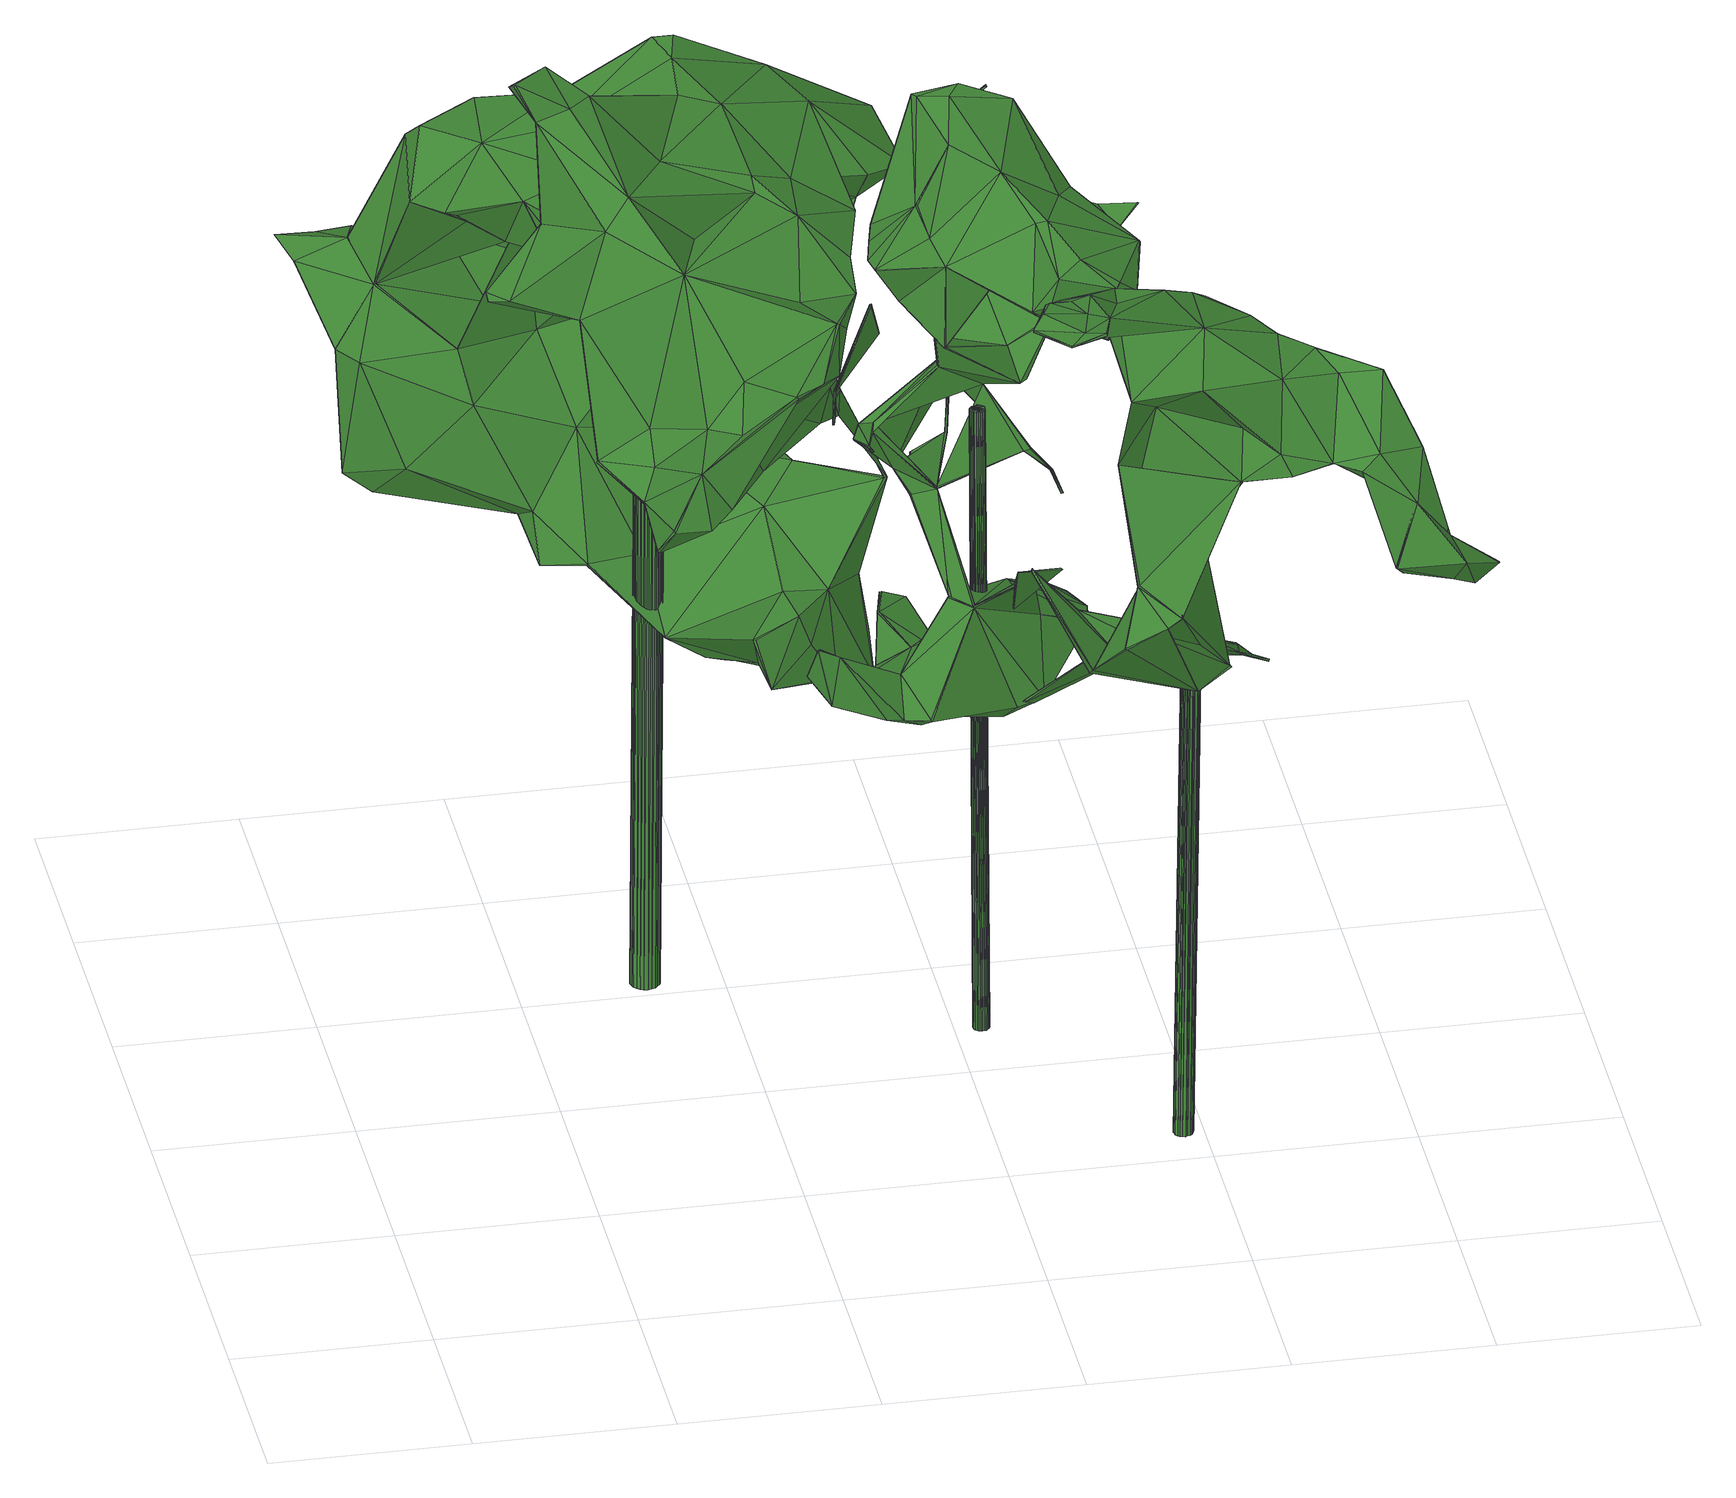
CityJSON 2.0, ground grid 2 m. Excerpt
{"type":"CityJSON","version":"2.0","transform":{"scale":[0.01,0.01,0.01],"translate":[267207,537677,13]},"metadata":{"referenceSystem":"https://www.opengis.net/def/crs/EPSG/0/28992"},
"CityObjects":{
"tree1":{"type":"SolitaryVegetationObject","attributes":{"gtid":338,"crown_width_m":6.06,"crown_median_z":21.13,"crown_r50_m":0.307,"crown_porosity":0.905,"trunk_H_m":7.36,"trunk_DBH_m":0.293,"trunk_radius_m":0.147,"trunk_base_height_m":13.77,"original_gtid":"379"},"geometry":[{"type":"Solid","lod":"3","boundaries":[[[[0,1,2]],[[3,4,5]],[[6,7,8]],[[9,10,11]],[[12,13,14]],[[15,16,17]],[[18,19,20]],[[21,22,23]],[[24,25,26]],[[27,14,13]],[[28,29,30]],[[31,32,33]],[[34,35,36]],[[34,36,37]],[[38,32,31]],[[39,38,31]],[[39,31,40]],[[41,42,40]],[[39,40,43]],[[44,45,46]],[[47,48,49]],[[50,51,52]],[[53,14,18]],[[54,55,56]],[[57,58,59]],[[60,61,62]],[[63,62,61]],[[63,61,60]],[[47,64,65]],[[66,67,68]],[[69,70,71]],[[47,49,3]],[[72,47,3]],[[73,74,75]],[[76,77,15]],[[78,77,79]],[[80,81,54]],[[82,54,56]],[[83,84,85]],[[86,87,88]],[[3,5,89]],[[90,91,92]],[[93,94,95]],[[91,90,96]],[[97,76,98]],[[92,99,90]],[[47,65,48]],[[12,53,69]],[[69,100,12]],[[101,38,102]],[[103,104,105]],[[82,100,54]],[[106,107,69]],[[108,0,96]],[[103,105,109]],[[33,79,77]],[[50,17,110]],[[111,112,113]],[[43,52,39]],[[113,47,72]],[[114,115,116]],[[111,113,72]],[[117,118,8]],[[52,43,119]],[[120,121,122]],[[0,91,96]],[[85,123,99]],[[79,32,38]],[[33,32,79]],[[124,110,17]],[[101,125,79]],[[118,21,23]],[[21,8,22]],[[126,127,128]],[[110,124,50]],[[129,130,65]],[[129,65,64]],[[17,98,15]],[[131,132,133]],[[16,15,78]],[[15,98,76]],[[64,47,30]],[[134,8,7]],[[58,57,135]],[[40,31,97]],[[33,97,31]],[[76,97,33]],[[52,136,137]],[[138,137,136]],[[108,96,90]],[[113,28,30]],[[113,30,47]],[[99,92,83]],[[139,140,141]],[[114,116,89]],[[113,112,28]],[[142,115,114]],[[143,144,145]],[[24,71,25]],[[146,147,122]],[[44,46,148]],[[149,148,142]],[[142,148,46]],[[150,151,44]],[[44,151,45]],[[95,149,152]],[[95,152,114]],[[153,131,133]],[[66,154,155]],[[148,150,44]],[[148,149,150]],[[140,12,100]],[[2,150,149]],[[70,25,71]],[[105,155,154]],[[140,100,82]],[[41,40,97]],[[156,157,49]],[[106,158,159]],[[158,160,159]],[[92,91,161]],[[108,90,123]],[[108,123,45]],[[88,87,162]],[[99,83,85]],[[83,92,161]],[[163,164,131]],[[147,165,72]],[[147,72,116]],[[158,166,53]],[[166,167,13]],[[168,169,170]],[[0,83,161]],[[123,90,99]],[[0,161,91]],[[48,65,156]],[[130,156,65]],[[127,126,171]],[[30,29,64]],[[50,124,51]],[[54,100,107]],[[172,173,174]],[[175,73,75]],[[176,170,67]],[[78,15,77]],[[59,177,57]],[[100,69,107]],[[72,89,116]],[[116,178,104]],[[179,170,169]],[[108,1,0]],[[124,17,16]],[[143,180,181]],[[63,55,81]],[[177,182,183]],[[39,135,184]],[[25,185,26]],[[186,182,60]],[[187,186,60]],[[85,188,123]],[[174,182,186]],[[189,138,141]],[[189,141,82]],[[8,134,117]],[[74,73,155]],[[117,145,144]],[[60,190,187]],[[62,190,60]],[[46,191,142]],[[137,59,58]],[[67,192,193]],[[72,165,111]],[[45,75,74]],[[101,132,131]],[[164,192,101]],[[176,67,194]],[[195,88,162]],[[196,139,141]],[[76,33,77]],[[156,49,48]],[[80,63,81]],[[105,197,74]],[[25,70,185]],[[102,38,184]],[[9,68,198]],[[187,199,186]],[[155,193,66]],[[71,166,158]],[[68,67,170]],[[95,200,201]],[[159,160,202]],[[159,202,106]],[[164,52,51]],[[40,42,43]],[[126,203,204]],[[101,79,38]],[[60,182,177]],[[192,78,193]],[[147,10,165]],[[107,106,80]],[[107,80,54]],[[205,191,46]],[[123,175,75]],[[123,188,175]],[[0,206,200]],[[0,207,83]],[[157,208,209]],[[155,105,74]],[[89,5,114]],[[123,75,45]],[[54,81,55]],[[130,157,156]],[[210,60,177]],[[183,211,173]],[[212,213,53]],[[174,173,182]],[[196,52,163]],[[182,211,183]],[[204,203,29]],[[182,173,211]],[[59,137,138]],[[26,185,130]],[[63,60,210]],[[214,93,95]],[[205,46,74]],[[88,215,86]],[[216,144,143]],[[217,179,180]],[[13,218,217]],[[186,199,34]],[[170,176,181]],[[18,219,220]],[[83,207,84]],[[220,221,18]],[[188,84,118]],[[85,84,188]],[[196,138,136]],[[196,136,52]],[[220,219,187]],[[98,222,97]],[[29,28,112]],[[112,9,29]],[[20,34,199]],[[145,208,185]],[[117,208,145]],[[105,104,223]],[[143,224,180]],[[82,141,140]],[[51,78,164]],[[140,139,218]],[[9,204,29]],[[98,17,222]],[[185,157,130]],[[225,147,226]],[[70,227,185]],[[228,145,227]],[[145,185,227]],[[24,166,71]],[[118,95,94]],[[118,94,21]],[[39,184,38]],[[66,11,168]],[[68,11,66]],[[9,11,68]],[[229,181,230]],[[231,109,232]],[[23,8,118]],[[22,8,23]],[[69,71,158]],[[134,208,117]],[[3,89,72]],[[183,172,177]],[[57,177,172]],[[233,35,234]],[[192,164,78]],[[205,197,191]],[[158,221,160]],[[158,18,221]],[[220,202,160]],[[160,221,220]],[[235,86,215]],[[130,167,26]],[[27,167,130]],[[124,16,78]],[[124,78,51]],[[78,79,193]],[[11,10,168]],[[231,170,181]],[[94,8,21]],[[216,181,229]],[[216,143,181]],[[176,230,181]],[[139,163,153]],[[157,209,49]],[[236,57,174]],[[163,131,153]],[[86,237,87]],[[6,87,237]],[[2,206,0]],[[201,206,2]],[[118,84,238]],[[207,238,84]],[[119,41,222]],[[238,200,95]],[[228,213,212]],[[195,215,88]],[[93,215,195]],[[7,237,235]],[[86,235,237]],[[6,237,7]],[[67,193,155]],[[222,41,97]],[[155,73,67]],[[67,73,194]],[[168,146,169]],[[239,236,240]],[[179,121,231]],[[241,236,239]],[[41,119,42]],[[176,194,230]],[[175,230,73]],[[194,73,230]],[[188,229,175]],[[230,175,229]],[[165,10,111]],[[69,158,106]],[[58,135,137]],[[57,172,174]],[[183,173,172]],[[70,53,213]],[[27,203,126]],[[27,126,128]],[[158,53,18]],[[217,133,179]],[[218,133,217]],[[196,141,138]],[[198,133,204]],[[179,133,170]],[[198,68,133]],[[133,68,170]],[[142,114,152]],[[142,152,149]],[[236,241,184]],[[204,133,126]],[[198,204,9]],[[139,133,218]],[[139,153,133]],[[132,242,133]],[[164,163,52]],[[168,154,66]],[[150,1,151]],[[151,1,108]],[[151,108,45]],[[2,149,201]],[[95,201,149]],[[167,27,13]],[[106,202,80]],[[220,80,202]],[[185,208,157]],[[169,121,179]],[[225,231,147]],[[220,62,80]],[[26,167,24]],[[166,24,167]],[[63,80,62]],[[174,186,37]],[[132,101,102]],[[132,102,243]],[[164,101,131]],[[193,125,66]],[[79,125,193]],[[192,125,101]],[[192,67,125]],[[67,66,125]],[[13,244,166]],[[233,37,35]],[[36,35,37]],[[27,130,129]],[[57,236,184]],[[8,195,6]],[[87,6,195]],[[180,224,217]],[[105,191,197]],[[13,12,218]],[[235,209,7]],[[49,209,3]],[[235,4,209]],[[3,209,4]],[[134,209,208]],[[7,209,134]],[[129,64,203]],[[129,203,27]],[[29,203,64]],[[70,213,227]],[[116,104,147]],[[226,147,104]],[[128,19,27]],[[122,121,169]],[[180,231,181]],[[180,179,231]],[[63,189,55]],[[210,189,63]],[[56,189,82]],[[229,188,216]],[[196,163,139]],[[118,216,188]],[[5,245,114]],[[238,95,118]],[[231,168,170]],[[232,168,231]],[[174,37,236]],[[210,177,189]],[[138,189,59]],[[177,59,189]],[[199,219,20]],[[122,169,146]],[[18,20,219]],[[187,219,199]],[[111,10,112]],[[115,142,178]],[[115,178,116]],[[9,112,10]],[[117,144,118]],[[118,144,216]],[[56,55,189]],[[218,12,140]],[[12,14,53]],[[10,147,146]],[[10,146,168]],[[246,240,37]],[[37,240,236]],[[233,234,240]],[[93,245,4]],[[214,245,93]],[[201,200,206]],[[4,245,5]],[[231,247,109]],[[191,178,142]],[[20,19,34]],[[104,178,223]],[[205,74,197]],[[120,248,231]],[[241,239,243]],[[114,245,95]],[[214,95,245]],[[4,235,93]],[[104,103,247]],[[104,247,226]],[[19,128,127]],[[102,184,241]],[[120,231,121]],[[207,0,200]],[[2,1,150]],[[46,45,249]],[[248,122,147]],[[231,248,147]],[[18,27,19]],[[248,120,122]],[[227,213,228]],[[242,243,239]],[[243,242,132]],[[13,224,212]],[[243,102,241]],[[250,126,133]],[[13,217,224]],[[145,224,143]],[[145,212,224]],[[145,228,212]],[[223,191,105]],[[207,200,238]],[[133,234,250]],[[246,233,240]],[[37,233,246]],[[223,178,191]],[[94,195,8]],[[93,235,215]],[[57,184,135]],[[195,94,93]],[[195,162,87]],[[52,135,39]],[[137,135,52]],[[166,244,53]],[[53,244,212]],[[13,212,244]],[[70,69,53]],[[242,234,133]],[[242,239,234]],[[239,240,234]],[[37,186,34]],[[35,250,234]],[[18,251,27]],[[14,27,251]],[[14,251,18]],[[62,220,190]],[[187,190,220]],[[119,43,42]],[[50,52,222]],[[50,222,17]],[[119,222,52]],[[46,249,74]],[[74,249,45]],[[250,171,126]],[[127,171,250]],[[232,109,168]],[[35,127,250]],[[34,127,35]],[[19,127,34]],[[109,247,103]],[[225,247,231]],[[225,226,247]],[[109,105,154]],[[109,154,168]],[[252,253,254]],[[252,254,255]],[[255,254,256]],[[255,256,257]],[[254,253,258]],[[254,258,256]],[[256,258,259]],[[256,259,257]],[[258,253,260]],[[258,260,259]],[[259,260,261]],[[259,261,257]],[[260,253,262]],[[260,262,261]],[[261,262,263]],[[261,263,257]],[[262,253,264]],[[262,264,263]],[[263,264,265]],[[263,265,257]],[[264,253,266]],[[264,266,265]],[[265,266,267]],[[265,267,257]],[[266,253,268]],[[266,268,267]],[[267,268,269]],[[267,269,257]],[[268,253,270]],[[268,270,269]],[[269,270,271]],[[269,271,257]],[[270,253,272]],[[270,272,271]],[[271,272,273]],[[271,273,257]],[[272,253,274]],[[272,274,273]],[[273,274,275]],[[273,275,257]],[[274,253,276]],[[274,276,275]],[[275,276,277]],[[275,277,257]],[[276,253,278]],[[276,278,277]],[[277,278,279]],[[277,279,257]],[[278,253,280]],[[278,280,279]],[[279,280,281]],[[279,281,257]],[[280,253,282]],[[280,282,281]],[[281,282,283]],[[281,283,257]],[[282,253,284]],[[282,284,283]],[[283,284,285]],[[283,285,257]],[[284,253,286]],[[284,286,285]],[[285,286,287]],[[285,287,257]],[[286,253,288]],[[286,288,287]],[[287,288,289]],[[287,289,257]],[[288,253,290]],[[288,290,289]],[[289,290,291]],[[289,291,257]],[[290,253,292]],[[290,292,291]],[[291,292,293]],[[291,293,257]],[[292,253,294]],[[292,294,293]],[[293,294,295]],[[293,295,257]],[[294,253,296]],[[294,296,295]],[[295,296,297]],[[295,297,257]],[[296,253,298]],[[296,298,297]],[[297,298,299]],[[297,299,257]],[[298,253,300]],[[298,300,299]],[[299,300,301]],[[299,301,257]],[[300,253,252]],[[300,252,301]],[[301,252,255]],[[301,255,257]]]]}]},
"tree2":{"type":"SolitaryVegetationObject","attributes":{"gtid":340,"crown_width_m":3.57,"crown_median_z":20.68,"crown_r50_m":0.246,"crown_porosity":0.931,"trunk_H_m":6.87,"trunk_DBH_m":0.156,"trunk_radius_m":0.0781,"trunk_base_height_m":13.81,"original_gtid":"381"},"geometry":[{"type":"Solid","lod":"3","boundaries":[[[[302,303,304]],[[305,306,307]],[[308,309,310]],[[311,312,313]],[[314,313,312]],[[315,316,317]],[[318,319,320]],[[318,320,311]],[[321,322,323]],[[321,323,324]],[[308,325,326]],[[327,328,329]],[[330,331,332]],[[333,334,320]],[[319,335,336]],[[337,338,339]],[[340,338,337]],[[341,342,343]],[[344,345,346]],[[347,348,337]],[[322,321,349]],[[350,351,352]],[[353,354,355]],[[356,357,358]],[[359,360,361]],[[330,361,360]],[[322,349,326]],[[362,338,363]],[[364,362,363]],[[349,321,309]],[[365,341,366]],[[367,368,369]],[[369,370,367]],[[311,371,318]],[[372,373,344]],[[361,374,359]],[[375,374,361]],[[376,377,378]],[[379,372,380]],[[381,382,383]],[[358,357,384]],[[385,386,387]],[[306,388,307]],[[389,374,375]],[[390,391,392]],[[393,394,395]],[[389,351,396]],[[397,364,339]],[[349,309,308]],[[312,398,399]],[[392,400,401]],[[375,361,325]],[[402,403,404]],[[315,404,403]],[[310,321,324]],[[344,391,390]],[[313,405,406]],[[407,324,323]],[[408,355,354]],[[409,352,375]],[[378,410,411]],[[412,413,357]],[[414,306,305]],[[321,310,309]],[[339,329,337]],[[326,349,308]],[[396,359,374]],[[318,335,319]],[[389,396,374]],[[415,416,379]],[[316,417,418]],[[419,420,381]],[[421,330,422]],[[423,422,330]],[[385,355,408]],[[353,355,385]],[[424,360,359]],[[425,387,386]],[[397,426,364]],[[362,364,426]],[[347,318,371]],[[385,408,386]],[[310,427,308]],[[305,428,414]],[[429,340,405]],[[397,339,338]],[[348,406,340]],[[337,348,340]],[[373,372,430]],[[324,431,310]],[[432,430,433]],[[323,322,407]],[[411,410,434]],[[435,436,437]],[[347,337,329]],[[348,438,406]],[[423,330,425]],[[431,332,439]],[[390,440,344]],[[372,344,440]],[[350,352,416]],[[441,442,443]],[[325,308,444]],[[325,444,375]],[[375,444,409]],[[445,446,447]],[[415,434,410]],[[324,332,431]],[[384,448,358]],[[388,449,307]],[[372,379,401]],[[427,444,308]],[[395,394,450]],[[332,407,330]],[[451,432,368]],[[367,433,368]],[[370,433,367]],[[409,427,452]],[[453,454,455]],[[453,455,317]],[[398,312,311]],[[456,335,328]],[[457,454,356]],[[458,459,452]],[[460,461,462]],[[369,463,370]],[[369,368,463]],[[464,465,466]],[[402,441,467]],[[361,326,325]],[[468,343,342]],[[340,406,405]],[[386,422,423]],[[344,469,391]],[[470,471,472]],[[473,471,470]],[[406,438,371]],[[432,463,368]],[[432,474,463]],[[473,432,433]],[[473,470,432]],[[474,475,473]],[[475,471,473]],[[474,473,463]],[[476,336,477]],[[477,336,478]],[[479,448,384]],[[480,481,482]],[[427,409,444]],[[471,475,472]],[[483,472,475]],[[470,472,483]],[[484,414,485]],[[437,486,487]],[[357,356,488]],[[489,313,490]],[[468,342,304]],[[384,357,479]],[[350,440,379]],[[491,492,493]],[[491,493,411]],[[429,494,495]],[[429,495,496]],[[476,320,497]],[[320,319,497]],[[351,350,353]],[[329,498,499]],[[422,500,421]],[[491,500,422]],[[452,459,409]],[[501,491,422]],[[492,410,378]],[[388,306,484]],[[358,413,356]],[[457,356,413]],[[327,499,502]],[[448,413,358]],[[414,484,306]],[[402,467,503]],[[423,425,386]],[[504,505,454]],[[504,454,457]],[[416,352,409]],[[315,506,395]],[[371,313,406]],[[434,415,436]],[[345,373,507]],[[507,346,345]],[[468,464,466]],[[508,509,333]],[[449,485,489]],[[346,469,344]],[[469,451,391]],[[451,469,373]],[[473,510,463]],[[489,511,313]],[[375,512,389]],[[370,463,510]],[[388,484,485]],[[343,393,487]],[[343,468,393]],[[513,343,514]],[[404,317,442]],[[318,347,515]],[[482,516,480]],[[335,318,515]],[[329,515,347]],[[460,394,343]],[[415,410,517]],[[492,517,410]],[[496,518,509]],[[442,455,450]],[[442,450,443]],[[379,380,519]],[[338,520,397]],[[338,426,520]],[[426,397,520]],[[311,313,371]],[[393,468,466]],[[402,404,441]],[[315,317,404]],[[364,363,339]],[[329,339,363]],[[313,511,429]],[[405,313,429]],[[493,492,331]],[[365,521,418]],[[329,363,498]],[[342,465,304]],[[407,332,324]],[[457,446,504]],[[493,330,421]],[[403,402,503]],[[441,503,467]],[[411,493,513]],[[383,522,420]],[[439,427,310]],[[518,333,509]],[[379,436,415]],[[362,426,338]],[[432,470,483]],[[351,389,512]],[[344,373,345]],[[439,310,431]],[[332,376,439]],[[404,442,441]],[[449,388,485]],[[454,488,356]],[[516,523,477]],[[305,314,428]],[[524,492,501]],[[365,316,341]],[[329,499,327]],[[447,343,513]],[[443,503,441]],[[414,428,485]],[[416,380,350]],[[375,352,512]],[[512,352,351]],[[422,386,408]],[[336,497,319]],[[453,365,412]],[[326,525,322]],[[361,525,326]],[[458,486,437]],[[418,382,494]],[[495,494,382]],[[365,417,316]],[[430,451,368]],[[432,373,430]],[[437,519,459]],[[443,403,503]],[[443,506,403]],[[496,499,498]],[[419,526,383]],[[453,317,521]],[[412,357,488]],[[412,488,453]],[[317,418,521]],[[418,317,316]],[[314,417,428]],[[505,393,506]],[[316,466,341]],[[465,341,466]],[[477,478,480]],[[480,516,477]],[[312,382,417]],[[454,453,488]],[[312,417,314]],[[305,449,314]],[[307,449,305]],[[483,475,474]],[[492,377,376]],[[456,327,478]],[[335,456,478]],[[335,478,336]],[[527,302,465]],[[514,343,487]],[[514,487,486]],[[514,486,458]],[[365,453,521]],[[466,394,393]],[[382,399,383]],[[418,417,382]],[[417,365,489]],[[417,489,428]],[[428,489,485]],[[365,418,489]],[[378,377,492]],[[395,366,316]],[[507,373,469]],[[322,525,407]],[[330,407,525]],[[447,446,412]],[[412,461,447]],[[507,469,346]],[[311,320,398]],[[390,392,401]],[[451,373,432]],[[513,514,378]],[[396,387,359]],[[359,387,424]],[[413,446,457]],[[351,387,396]],[[353,387,351]],[[381,526,419]],[[353,385,387]],[[432,483,474]],[[315,395,316]],[[361,330,525]],[[466,316,366]],[[493,331,330]],[[433,510,473]],[[370,510,433]],[[314,449,490]],[[458,378,514]],[[459,416,415]],[[416,459,380]],[[343,394,466]],[[320,522,383]],[[380,459,519]],[[378,411,513]],[[523,528,477]],[[509,477,528]],[[509,528,523]],[[513,500,529]],[[330,360,425]],[[341,465,342]],[[302,527,303]],[[383,399,398]],[[435,504,445]],[[383,398,320]],[[464,527,465]],[[383,420,419]],[[312,399,382]],[[304,464,468]],[[393,395,506]],[[304,303,464]],[[527,464,303]],[[495,382,496]],[[496,382,518]],[[494,511,418]],[[530,435,445]],[[523,531,502]],[[482,531,516]],[[502,531,482]],[[413,412,446]],[[387,425,360]],[[387,360,424]],[[459,517,409]],[[459,415,517]],[[445,504,446]],[[313,314,490]],[[489,490,449]],[[354,353,350]],[[416,354,379]],[[354,350,379]],[[476,497,336]],[[332,492,376]],[[435,437,504]],[[437,532,504]],[[408,501,422]],[[524,501,408]],[[354,524,408]],[[452,378,458]],[[501,492,491]],[[505,532,393]],[[522,320,334]],[[442,317,455]],[[403,506,315]],[[489,418,511]],[[429,338,340]],[[363,338,429]],[[498,429,496]],[[363,429,498]],[[494,429,511]],[[380,440,350]],[[372,440,380]],[[476,477,508]],[[320,476,508]],[[456,328,327]],[[329,328,515]],[[335,515,328]],[[320,508,333]],[[493,421,500]],[[493,500,513]],[[437,459,458]],[[529,500,491]],[[304,465,302]],[[433,430,368]],[[378,452,376]],[[427,376,452]],[[439,376,427]],[[401,440,390]],[[529,530,445]],[[445,447,529]],[[513,529,447]],[[434,529,411]],[[434,530,529]],[[411,529,491]],[[347,438,348]],[[343,366,341]],[[343,466,366]],[[401,430,372]],[[400,392,533]],[[401,400,430]],[[430,400,533]],[[430,533,451]],[[451,533,391]],[[391,533,392]],[[357,413,479]],[[479,413,448]],[[487,532,437]],[[437,436,519]],[[395,450,366]],[[366,455,462]],[[354,534,524]],[[506,443,450]],[[506,450,505]],[[379,440,401]],[[516,531,523]],[[504,532,505]],[[487,393,532]],[[434,436,530]],[[519,436,379]],[[435,530,436]],[[371,438,347]],[[460,343,461]],[[461,343,447]],[[409,535,416]],[[517,535,409]],[[524,535,492]],[[492,535,517]],[[450,455,366]],[[462,461,366]],[[412,366,461]],[[412,365,366]],[[332,331,492]],[[505,450,394]],[[383,526,381]],[[334,382,381]],[[334,518,382]],[[518,334,333]],[[482,481,502]],[[420,334,381]],[[522,334,420]],[[454,394,455]],[[505,394,454]],[[455,394,462]],[[462,394,460]],[[496,509,499]],[[502,499,509]],[[523,502,509]],[[354,416,534]],[[524,534,535]],[[416,535,534]],[[327,481,478]],[[480,478,481]],[[508,477,509]],[[502,481,327]],[[536,537,538]],[[536,538,539]],[[539,538,540]],[[539,540,541]],[[538,537,542]],[[538,542,540]],[[540,542,543]],[[540,543,541]],[[542,537,544]],[[542,544,543]],[[543,544,545]],[[543,545,541]],[[544,537,546]],[[544,546,545]],[[545,546,547]],[[545,547,541]],[[546,537,548]],[[546,548,547]],[[547,548,549]],[[547,549,541]],[[548,537,550]],[[548,550,549]],[[549,550,551]],[[549,551,541]],[[550,537,552]],[[550,552,551]],[[551,552,553]],[[551,553,541]],[[552,537,554]],[[552,554,553]],[[553,554,555]],[[553,555,541]],[[554,537,556]],[[554,556,555]],[[555,556,557]],[[555,557,541]],[[556,537,558]],[[556,558,557]],[[557,558,559]],[[557,559,541]],[[558,537,560]],[[558,560,559]],[[559,560,561]],[[559,561,541]],[[560,537,562]],[[560,562,561]],[[561,562,563]],[[561,563,541]],[[562,537,564]],[[562,564,563]],[[563,564,565]],[[563,565,541]],[[564,537,566]],[[564,566,565]],[[565,566,567]],[[565,567,541]],[[566,537,568]],[[566,568,567]],[[567,568,569]],[[567,569,541]],[[568,537,570]],[[568,570,569]],[[569,570,571]],[[569,571,541]],[[570,537,572]],[[570,572,571]],[[571,572,573]],[[571,573,541]],[[572,537,574]],[[572,574,573]],[[573,574,575]],[[573,575,541]],[[574,537,576]],[[574,576,575]],[[575,576,577]],[[575,577,541]],[[576,537,578]],[[576,578,577]],[[577,578,579]],[[577,579,541]],[[578,537,580]],[[578,580,579]],[[579,580,581]],[[579,581,541]],[[580,537,582]],[[580,582,581]],[[581,582,583]],[[581,583,541]],[[582,537,584]],[[582,584,583]],[[583,584,585]],[[583,585,541]],[[584,537,536]],[[584,536,585]],[[585,536,539]],[[585,539,541]]]]}]},
"tree3":{"type":"SolitaryVegetationObject","attributes":{"gtid":342,"crown_width_m":4.27,"crown_median_z":20.96,"crown_r50_m":0.239,"crown_porosity":0.922,"trunk_H_m":7.03,"trunk_DBH_m":0.193,"trunk_radius_m":0.0966,"trunk_base_height_m":13.93,"original_gtid":"383"},"geometry":[{"type":"Solid","lod":"3","boundaries":[[[[586,587,588]],[[589,590,591]],[[592,593,594]],[[595,593,592]],[[595,592,594]],[[596,597,598]],[[599,600,601]],[[602,603,604]],[[602,604,594]],[[605,606,607]],[[608,609,610]],[[611,605,612]],[[613,588,614]],[[615,616,617]],[[618,613,619]],[[620,621,622]],[[623,624,625]],[[626,627,628]],[[629,630,631]],[[625,632,623]],[[633,634,635]],[[589,636,590]],[[637,638,615]],[[639,611,640]],[[641,642,643]],[[644,609,608]],[[645,646,647]],[[641,648,649]],[[590,636,650]],[[651,652,653]],[[654,655,596]],[[656,596,655]],[[641,657,658]],[[659,660,661]],[[662,654,598]],[[663,664,665]],[[635,623,632]],[[666,610,667]],[[668,669,670]],[[651,671,606]],[[591,590,598]],[[589,591,652]],[[672,673,609]],[[586,588,613]],[[631,674,654]],[[591,653,652]],[[675,640,611]],[[598,654,596]],[[658,648,641]],[[676,598,650]],[[676,650,627]],[[660,659,677]],[[678,663,679]],[[586,678,679]],[[647,680,633]],[[681,664,678]],[[673,682,610]],[[683,610,682]],[[667,684,672]],[[675,685,640]],[[606,686,597]],[[607,606,597]],[[682,673,684]],[[673,672,684]],[[687,652,688]],[[632,645,635]],[[635,645,633]],[[647,633,645]],[[648,689,690]],[[599,586,595]],[[691,594,593]],[[692,608,685]],[[693,694,695]],[[603,691,696]],[[653,591,686]],[[598,686,591]],[[597,686,598]],[[668,681,669]],[[697,589,698]],[[699,700,645]],[[701,702,703]],[[650,702,701]],[[700,661,704]],[[700,705,661]],[[706,707,708]],[[676,709,710]],[[643,657,641]],[[601,587,599]],[[698,711,709]],[[641,649,642]],[[686,606,671]],[[594,604,599]],[[712,706,713]],[[677,659,614]],[[714,715,716]],[[717,716,715]],[[615,617,718]],[[628,627,650]],[[706,669,681]],[[719,711,687]],[[667,683,684]],[[682,684,683]],[[615,691,616]],[[698,687,711]],[[647,646,680]],[[635,715,623]],[[687,589,652]],[[714,623,715]],[[642,720,721]],[[649,720,642]],[[688,638,637]],[[717,622,722]],[[704,717,635]],[[637,718,629]],[[623,714,708]],[[623,708,624]],[[706,708,670]],[[670,708,714]],[[723,616,724]],[[600,725,601]],[[698,709,726]],[[727,701,703]],[[645,700,646]],[[699,712,694]],[[728,665,664]],[[595,594,599]],[[617,729,718]],[[730,731,638]],[[615,718,637]],[[706,670,669]],[[648,658,689]],[[688,652,638]],[[600,599,604]],[[732,666,733]],[[713,706,681]],[[734,643,735]],[[648,690,649]],[[586,599,587]],[[728,722,665]],[[719,676,710]],[[603,736,655]],[[618,619,737]],[[738,727,709]],[[727,703,709]],[[712,739,706]],[[707,706,739]],[[738,626,740]],[[741,644,608]],[[631,603,674]],[[609,673,610]],[[649,657,720]],[[727,740,701]],[[629,718,729]],[[642,721,735]],[[737,694,693]],[[657,690,689]],[[642,735,643]],[[701,628,650]],[[737,693,618]],[[629,688,637]],[[700,635,634]],[[658,657,689]],[[643,734,657]],[[732,605,611]],[[732,611,639]],[[589,687,698]],[[712,699,739]],[[724,742,743]],[[617,725,729]],[[685,656,692]],[[646,634,680]],[[681,668,664]],[[681,678,713]],[[736,603,696]],[[615,744,696]],[[615,696,691]],[[660,620,661]],[[741,608,692]],[[701,740,628]],[[597,596,612]],[[649,690,657]],[[626,676,627]],[[738,676,626]],[[691,603,602]],[[594,691,602]],[[662,629,631]],[[662,631,654]],[[704,661,620]],[[738,740,727]],[[738,709,676]],[[697,650,636]],[[713,695,712]],[[694,712,695]],[[677,614,745]],[[734,720,657]],[[590,650,598]],[[662,687,688]],[[662,688,629]],[[629,729,600]],[[588,745,614]],[[745,660,677]],[[685,746,656]],[[733,747,732]],[[743,745,588]],[[723,725,617]],[[588,725,723]],[[588,723,743]],[[729,725,600]],[[678,664,663]],[[733,736,747]],[[736,733,656]],[[665,722,621]],[[665,621,748]],[[744,615,731]],[[717,715,635]],[[680,634,633]],[[700,704,635]],[[746,675,612]],[[746,612,596]],[[607,612,605]],[[748,742,665]],[[588,587,601]],[[646,700,634]],[[723,617,616]],[[661,705,737]],[[638,731,615]],[[651,731,730]],[[644,741,749]],[[704,622,717]],[[640,685,608]],[[620,660,748]],[[586,593,595]],[[679,593,586]],[[663,691,593]],[[663,593,679]],[[639,666,732]],[[668,728,664]],[[736,656,655]],[[588,601,725]],[[750,751,678]],[[730,638,651]],[[625,707,632]],[[708,707,624]],[[624,707,625]],[[723,724,743]],[[616,665,724]],[[691,665,616]],[[691,663,665]],[[600,752,629]],[[597,612,607]],[[603,631,630]],[[603,630,629]],[[667,749,666]],[[666,692,733]],[[651,638,652]],[[656,733,692]],[[722,622,621]],[[741,692,666]],[[741,666,749]],[[753,732,747]],[[748,621,620]],[[745,748,660]],[[696,747,736]],[[696,744,747]],[[743,748,745]],[[655,654,674]],[[655,674,603]],[[653,671,651]],[[686,671,653]],[[665,742,724]],[[605,731,606]],[[600,604,752]],[[651,606,731]],[[632,699,645]],[[667,610,683]],[[666,639,610]],[[608,610,640]],[[639,640,610]],[[753,747,744]],[[614,754,613]],[[659,754,614]],[[672,609,755]],[[749,755,644]],[[609,644,755]],[[603,752,604]],[[596,656,746]],[[675,746,685]],[[670,716,668]],[[728,716,722]],[[717,722,716]],[[714,716,670]],[[598,676,719]],[[731,605,753]],[[731,753,744]],[[737,619,661]],[[748,743,742]],[[629,752,603]],[[611,612,675]],[[728,668,716]],[[618,751,750]],[[704,620,622]],[[661,756,659]],[[697,636,589]],[[598,719,662]],[[719,687,662]],[[661,619,756]],[[613,756,619]],[[613,754,756]],[[659,756,754]],[[753,605,732]],[[672,755,667]],[[749,667,755]],[[705,694,737]],[[699,694,700]],[[700,694,705]],[[613,750,586]],[[618,750,613]],[[750,678,586]],[[726,757,758]],[[726,758,697]],[[710,711,719]],[[710,709,711]],[[735,721,720]],[[735,720,734]],[[632,739,699]],[[707,739,632]],[[697,758,702]],[[709,703,726]],[[697,698,726]],[[618,693,751]],[[757,726,703]],[[757,702,758]],[[628,740,626]],[[697,702,650]],[[703,702,757]],[[693,695,751]],[[751,695,678]],[[678,695,713]],[[759,760,761]],[[759,761,762]],[[762,761,763]],[[762,763,764]],[[761,760,765]],[[761,765,763]],[[763,765,766]],[[763,766,764]],[[765,760,767]],[[765,767,766]],[[766,767,768]],[[766,768,764]],[[767,760,769]],[[767,769,768]],[[768,769,770]],[[768,770,764]],[[769,760,771]],[[769,771,770]],[[770,771,772]],[[770,772,764]],[[771,760,773]],[[771,773,772]],[[772,773,774]],[[772,774,764]],[[773,760,775]],[[773,775,774]],[[774,775,776]],[[774,776,764]],[[775,760,777]],[[775,777,776]],[[776,777,778]],[[776,778,764]],[[777,760,779]],[[777,779,778]],[[778,779,780]],[[778,780,764]],[[779,760,781]],[[779,781,780]],[[780,781,782]],[[780,782,764]],[[781,760,783]],[[781,783,782]],[[782,783,784]],[[782,784,764]],[[783,760,785]],[[783,785,784]],[[784,785,786]],[[784,786,764]],[[785,760,787]],[[785,787,786]],[[786,787,788]],[[786,788,764]],[[787,760,789]],[[787,789,788]],[[788,789,790]],[[788,790,764]],[[789,760,791]],[[789,791,790]],[[790,791,792]],[[790,792,764]],[[791,760,793]],[[791,793,792]],[[792,793,794]],[[792,794,764]],[[793,760,795]],[[793,795,794]],[[794,795,796]],[[794,796,764]],[[795,760,797]],[[795,797,796]],[[796,797,798]],[[796,798,764]],[[797,760,799]],[[797,799,798]],[[798,799,800]],[[798,800,764]],[[799,760,801]],[[799,801,800]],[[800,801,802]],[[800,802,764]],[[801,760,803]],[[801,803,802]],[[802,803,804]],[[802,804,764]],[[803,760,805]],[[803,805,804]],[[804,805,806]],[[804,806,764]],[[805,760,807]],[[805,807,806]],[[806,807,808]],[[806,808,764]],[[807,760,759]],[[807,759,808]],[[808,759,762]],[[808,762,764]]]]}]}
},
"vertices":[
[301,204,890],[397,214,957],[395,213,960],[395,601,1062],[317,505,1062],[403,491,1045],[219,529,1133],[252,534,1124],[198,492,1013],[522,705,862],[536,649,915],[489,603,804],[161,728,741],[230,745,878],[203,796,749],[488,495,474],[461,487,518],[412,432,505],[176,886,783],[297,880,811],[221,964,750],[152,409,980],[134,437,976],[135,430,969],[162,806,957],[131,763,973],[189,790,982],[292,817,836],[527,748,928],[450,787,901],[489,755,938],[451,637,427],[501,647,451],[544,627,445],[260,935,740],[362,860,781],[247,861,762],[255,829,673],[482,702,515],[402,620,443],[435,616,429],[404,570,458],[395,584,452],[394,606,446],[445,257,953],[376,285,838],[466,329,962],[459,709,1036],[369,711,1078],[359,667,1079],[399,458,547],[444,543,547],[338,589,480],[90,773,795],[58,776,586],[87,769,567],[86,767,567],[352,762,517],[323,753,509],[304,772,505],[261,863,636],[253,828,671],[193,823,722],[161,760,613],[434,767,958],[393,738,995],[506,574,747],[504,573,746],[445,670,768],[88,773,795],[108,693,931],[124,801,942],[488,641,1032],[486,493,766],[455,408,811],[453,409,811],[531,535,444],[532,536,447],[489,547,542],[538,647,496],[65,801,705],[60,777,586],[111,728,613],[260,287,815],[228,357,824],[227,358,822],[213,548,1154],[175,536,1143],[177,513,1158],[446,512,1025],[261,212,802],[270,178,842],[259,212,804],[271,424,1074],[247,416,1043],[312,355,1023],[307,185,837],[470,562,440],[487,495,472],[261,287,812],[70,751,722],[479,678,611],[461,749,603],[433,484,852],[469,474,983],[471,448,830],[26,857,779],[49,765,731],[331,207,845],[439,509,815],[401,457,547],[581,642,950],[546,722,897],[560,699,985],[438,434,1030],[484,408,993],[504,486,998],[269,534,957],[219,403,955],[376,582,458],[317,721,885],[344,726,845],[454,683,935],[319,314,825],[450,494,547],[552,586,639],[404,818,812],[350,861,796],[310,873,829],[384,735,971],[264,747,1005],[381,717,618],[459,748,606],[394,771,764],[303,531,1029],[331,669,527],[274,653,530],[305,679,524],[231,673,524],[274,711,651],[174,710,687],[228,691,574],[482,366,977],[261,556,842],[267,536,895],[213,662,938],[479,682,868],[458,611,965],[450,283,994],[448,284,995],[425,230,962],[351,249,899],[424,350,983],[343,725,636],[484,502,773],[489,493,767],[348,711,1078],[259,708,990],[74,836,812],[16,906,781],[56,906,780],[269,181,843],[176,513,1156],[331,667,530],[442,631,591],[542,623,954],[150,802,927],[231,747,881],[488,600,805],[419,704,814],[441,670,769],[376,859,779],[348,920,526],[349,922,528],[331,860,603],[437,436,828],[437,542,792],[293,814,511],[483,408,990],[400,713,812],[315,588,845],[346,573,852],[319,904,533],[326,930,500],[428,741,538],[179,696,987],[263,864,638],[189,979,670],[257,401,834],[219,721,555],[205,912,729],[415,439,968],[551,584,638],[554,585,638],[478,512,766],[195,503,1120],[274,652,533],[439,435,830],[435,699,803],[213,991,687],[322,286,890],[360,298,932],[55,905,778],[357,754,843],[414,787,829],[358,374,901],[349,250,901],[275,312,838],[271,661,963],[355,615,1068],[238,790,586],[326,931,503],[202,697,874],[164,695,902],[340,451,1004],[230,511,1127],[337,499,921],[342,728,842],[246,766,731],[203,966,712],[114,877,753],[88,889,793],[420,544,469],[460,447,984],[250,664,870],[388,549,961],[433,496,989],[140,681,922],[152,683,917],[400,484,881],[436,509,814],[347,574,854],[438,544,794],[364,817,781],[389,872,755],[253,533,1126],[378,803,625],[213,549,1151],[278,353,857],[474,813,640],[379,801,627],[473,812,638],[473,811,640],[476,812,639],[145,736,921],[403,470,1038],[300,765,665],[402,485,883],[365,631,966],[370,323,891],[391,874,756],[245,860,764],[340,625,77],[325,625,77],[339,629,77],[346,632,813],[345,635,813],[331,631,813],[338,632,77],[343,639,813],[335,635,77],[341,642,813],[332,638,77],[338,644,813],[329,639,77],[335,646,813],[325,640,77],[331,646,813],[321,639,77],[327,646,813],[318,638,77],[323,644,813],[315,635,77],[321,642,813],[312,632,77],[318,639,813],[311,629,77],[317,635,813],[310,625,77],[316,631,813],[311,621,77],[317,628,813],[312,618,77],[318,624,813],[315,615,77],[321,621,813],[318,612,77],[324,619,813],[321,611,77],[327,617,813],[325,610,77],[331,617,813],[329,611,77],[335,617,813],[333,612,77],[338,619,813],[335,615,77],[341,621,813],[338,618,77],[344,624,813],[339,621,77],[345,628,813],
[712,512,645],[711,513,645],[699,498,681],[676,326,672],[627,295,691],[626,311,642],[758,363,1008],[726,292,1006],[745,304,988],[678,432,467],[681,466,540],[609,428,577],[660,391,625],[612,600,660],[585,493,675],[560,502,666],[644,460,434],[680,530,405],[668,484,482],[721,284,1004],[665,285,1020],[658,290,988],[713,286,946],[691,424,1030],[668,359,1042],[540,572,435],[556,548,442],[523,500,449],[574,390,983],[620,395,953],[653,333,952],[663,500,510],[706,566,512],[638,499,418],[665,529,406],[520,410,472],[477,422,540],[472,436,478],[534,392,481],[669,489,710],[676,490,711],[634,512,775],[622,647,996],[659,636,1032],[660,638,1033],[564,425,463],[551,395,472],[689,301,1030],[606,516,1020],[566,526,1098],[634,512,1068],[522,504,970],[524,503,969],[522,503,969],[502,487,743],[505,426,768],[504,426,769],[587,444,1086],[565,424,996],[632,413,1069],[464,455,506],[496,464,489],[451,454,503],[585,491,676],[585,493,677],[666,630,840],[682,659,866],[666,632,839],[668,631,838],[651,427,462],[589,611,960],[624,647,994],[598,497,1108],[662,509,1092],[707,364,997],[710,446,959],[688,438,886],[625,539,927],[627,539,927],[706,567,514],[658,519,552],[739,530,506],[507,413,770],[513,465,974],[505,428,976],[557,457,1014],[625,312,643],[610,515,1111],[587,611,960],[597,652,962],[595,665,936],[615,585,745],[614,584,745],[614,594,676],[569,512,1103],[457,429,546],[733,493,510],[732,494,512],[596,664,935],[588,611,959],[594,673,570],[589,610,646],[589,609,645],[558,380,485],[559,379,484],[644,312,970],[513,465,972],[709,460,1012],[687,439,887],[646,453,851],[522,492,745],[506,426,770],[674,327,673],[631,521,925],[606,514,1019],[610,430,579],[588,448,581],[728,580,495],[726,579,493],[573,389,893],[532,409,938],[507,398,981],[559,456,1015],[507,399,982],[459,430,546],[759,363,1006],[659,391,627],[540,443,502],[624,664,940],[714,288,945],[721,647,902],[690,624,888],[632,512,893],[583,482,855],[630,525,906],[633,514,892],[568,416,477],[719,319,976],[588,610,960],[592,672,570],[582,610,646],[581,612,647],[708,455,1020],[587,502,807],[524,499,752],[588,500,806],[508,414,771],[636,349,645],[612,595,676],[624,666,941],[712,446,959],[545,509,693],[526,518,709],[545,511,693],[578,572,440],[510,502,750],[689,439,885],[633,522,925],[599,545,788],[525,499,751],[546,510,694],[708,661,851],[697,499,680],[698,497,681],[670,491,709],[593,674,570],[676,492,712],[623,648,995],[790,640,857],[814,662,870],[813,662,871],[773,649,847],[775,669,869],[813,663,870],[665,530,408],[610,591,431],[609,590,430],[509,414,770],[588,672,450],[553,626,462],[561,663,464],[775,668,870],[627,297,691],[634,350,647],[647,454,849],[634,514,777],[503,486,742],[608,428,579],[658,391,625],[573,391,894],[622,397,953],[574,390,893],[588,449,579],[614,454,543],[567,526,482],[679,531,406],[522,507,467],[540,572,437],[573,391,892],[534,410,939],[552,626,463],[593,673,571],[598,545,790],[613,586,745],[613,596,676],[661,636,1031],[638,500,420],[572,542,467],[711,658,852],[587,447,580],[610,516,1109],[652,417,829],[659,421,831],[581,475,444],[588,670,452],[674,432,989],[654,502,518],[631,526,905],[458,428,547],[561,500,667],[725,571,497],[554,626,464],[565,426,994],[657,365,1037],[727,572,499],[710,512,645],[578,572,442],[580,475,856],[579,477,857],[563,662,465],[600,545,789],[596,666,935],[558,456,1013],[636,435,1020],[633,475,81],[625,475,81],[633,477,81],[629,478,769],[629,480,769],[621,478,769],[632,479,81],[628,482,769],[631,481,81],[627,483,769],[629,482,81],[625,484,769],[627,483,81],[623,485,769],[625,483,81],[621,485,768],[623,483,81],[619,485,768],[621,482,81],[617,484,768],[620,481,81],[616,483,768],[618,479,81],[615,482,768],[617,477,81],[614,480,768],[617,475,81],[614,478,768],[617,473,81],[614,476,768],[618,471,81],[615,474,768],[620,469,81],[616,472,769],[621,468,81],[617,471,769],[623,468,81],[619,470,769],[625,467,81],[621,470,769],[627,468,81],[623,470,769],[629,468,81],[625,471,769],[630,469,81],[627,472,769],[632,471,81],[628,474,769],[633,473,81],[629,476,769],
[775,150,627],[694,87,719],[675,163,654],[713,253,1023],[758,233,1028],[788,250,1012],[783,181,660],[805,146,655],[747,79,752],[715,98,730],[860,166,956],[865,217,977],[788,186,1010],[731,73,746],[709,112,773],[692,87,720],[770,189,791],[825,191,831],[746,78,753],[908,239,927],[872,251,956],[890,239,953],[979,95,846],[1021,61,794],[1012,101,804],[960,174,950],[901,211,961],[678,197,631],[634,265,710],[758,242,856],[789,209,765],[726,198,796],[725,234,624],[713,256,618],[680,307,632],[749,282,604],[750,297,593],[861,366,534],[882,347,537],[881,346,535],[642,96,1056],[678,107,1059],[678,108,1061],[705,192,863],[731,211,844],[746,214,910],[861,365,533],[663,404,482],[647,366,507],[754,380,539],[709,220,1026],[739,240,863],[787,249,903],[990,135,885],[991,133,886],[432,217,960],[478,274,1019],[489,291,976],[951,50,802],[754,378,538],[647,364,505],[663,403,480],[422,168,959],[433,216,961],[688,145,1056],[835,264,964],[764,261,984],[804,265,998],[782,164,953],[859,167,872],[902,124,882],[434,216,960],[425,185,942],[656,288,667],[657,289,669],[678,307,630],[717,185,935],[796,230,640],[801,240,630],[776,253,637],[978,97,845],[967,143,767],[818,271,610],[841,297,587],[840,299,588],[843,255,976],[1033,84,758],[1059,94,772],[831,216,876],[960,173,952],[681,142,1036],[635,266,712],[801,238,628],[807,146,653],[645,364,506],[817,270,608],[1059,96,772],[1022,116,782],[1040,94,762],[946,114,894],[844,242,985],[702,244,990],[745,216,911],[426,184,943],[424,167,961],[791,211,766],[927,103,882],[749,280,602],[750,295,591],[768,276,608],[827,193,830],[679,199,1051],[658,237,1026],[782,335,569],[738,355,572],[658,115,1060],[669,159,1054],[627,164,1056],[738,357,574],[726,292,594],[844,302,575],[860,325,555],[861,326,557],[634,196,1044],[659,190,1049],[659,235,1025],[810,299,583],[807,269,605],[833,331,569],[783,336,571],[810,301,585],[764,347,578],[729,213,844],[709,219,1024],[479,272,1018],[479,273,1020],[768,278,610],[744,175,658],[765,210,653],[710,114,771],[635,197,1046],[614,148,1048],[802,264,619],[724,197,797],[788,248,903],[832,218,876],[940,155,897],[904,126,881],[490,289,977],[490,291,978],[869,158,851],[721,284,596],[614,148,1046],[832,330,567],[642,97,1057],[950,52,802],[735,236,639],[706,222,639],[834,209,853],[636,264,711],[919,185,946],[870,160,852],[681,275,656],[962,80,779],[754,170,634],[760,243,630],[711,113,773],[861,168,872],[679,197,633],[1011,75,770],[679,275,655],[638,188,1053],[659,190,1051],[785,225,93],[775,225,93],[784,227,93],[790,202,796],[790,204,796],[780,202,796],[784,230,93],[789,206,796],[782,232,93],[787,208,796],[780,233,93],[785,210,796],[778,234,93],[783,211,796],[775,235,93],[780,211,796],[773,234,93],[778,211,796],[771,234,93],[776,210,796],[768,232,93],[773,209,796],[767,230,93],[772,207,796],[766,228,93],[771,205,796],[765,225,93],[771,202,796],[766,223,93],[771,200,796],[766,220,93],[772,197,796],[768,218,93],[773,195,796],[770,217,93],[775,194,796],[772,216,93],[777,193,796],[775,215,93],[780,192,796],[777,216,93],[782,193,796],[780,217,93],[785,193,796],[782,218,93],[787,195,796],[783,220,93],[788,197,796],[784,222,93],[789,199,796]
]}
